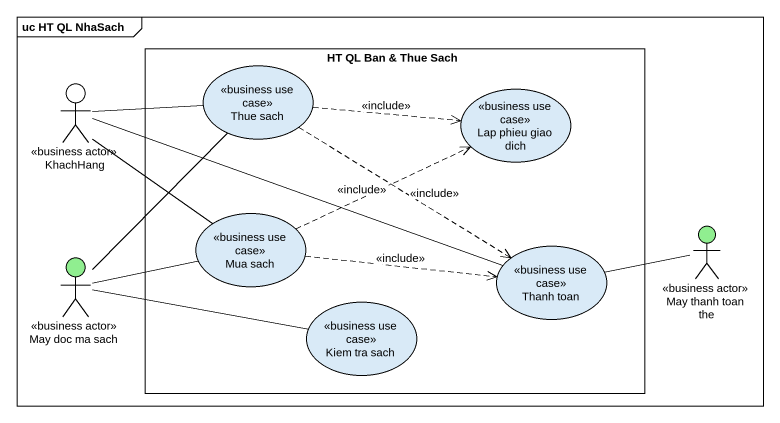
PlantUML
@startuml
mainframe uc HT QL NhaSach
rectangle "HT QL Ban & Thue Sach" as HT_QL_Ban_Thue_Sach {
  usecase "Thue sach" as Thue_sach <<business use case>>
  usecase "Lap phieu giao dich" as Lap_phieu_giao_dich <<business use case>>
  usecase "Mua sach" as Mua_sach <<business use case>>
  usecase "Thanh toan" as Thanh_toan <<business use case>>
  usecase "Kiem tra sach" as Kiem_tra_sach <<business use case>>
}
actor KhachHang <<business actor>>
actor "May thanh toan the" as May_thanh_toan_the <<business actor>> #90EE90
actor "May doc ma sach" as May_doc_ma_sach <<business actor>> #90EE90
KhachHang -right- Thue_sach
KhachHang -- Mua_sach
KhachHang -right- Thanh_toan
Thue_sach .right.> Lap_phieu_giao_dich : <<include>>
Thue_sach -- May_doc_ma_sach
Thue_sach ..> Thanh_toan : <<include>>
Mua_sach .right.> Lap_phieu_giao_dich : <<include>>
Mua_sach -left- May_doc_ma_sach
Mua_sach .right.> Thanh_toan : <<include>>
May_thanh_toan_the -left- Thanh_toan
May_doc_ma_sach -right- Kiem_tra_sach
@enduml
